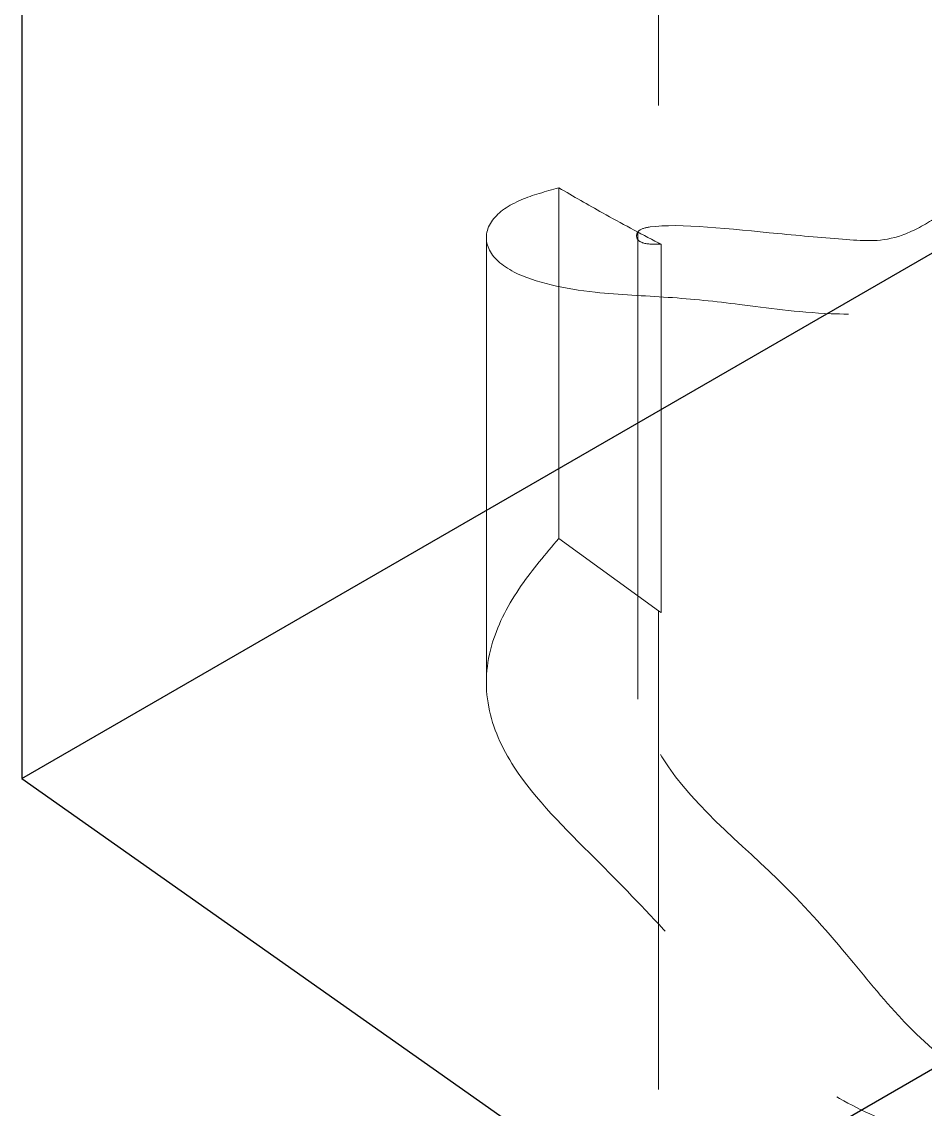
# Model space of a CAD drawing. Header units: millimetres. Extents: x 0 to 841, y 0 to 2287.
# Drawn here: x 608.285 to 610.681, y 222.338 to 225.224 of the extents above; entities that cross this region are included whole.
import ezdxf

# ---------------------------------------------------------------- set-up
doc = ezdxf.new("R2010")
doc.units = ezdxf.units.MM
doc.linetypes.add('HIDDEN', pattern=[1.905, 1.27, -0.635])

msp = doc.modelspace()

# ---------------------------------------------------------------- linework, layer by layer
at = {"color": 7, "linetype": 'Continuous', "lineweight": 25}
for p, q in [((608.285, 227.2466), (608.285, 223.2162)), ((608.285, 223.2162), (613.5712, 226.2679)), ((609.9735, 222.0258), (616.3374, 225.6997)), ((608.285, 223.2162), (609.9735, 222.0258))]:
    msp.add_line(p, q, dxfattribs=at)
at = {"color": 7, "linetype": 'HIDDEN', "lineweight": 18}
for p, q in [((609.9735, 226.2718), (609.9735, 224.6369)), ((609.7094, 224.7833), (609.7094, 223.853)), ((609.518, 224.651), (609.518, 223.4708)), ((609.9191, 224.666), (609.9191, 223.4267)), ((609.981, 224.6335), (609.981, 223.6564)), ((609.7094, 223.853), (609.9735, 223.6607)), ((609.9735, 223.6607), (609.9735, 222.0258))]:
    msp.add_line(p, q, dxfattribs=at)
for points, knots in [([(609.981, 224.6335), (609.9643, 224.6333), (609.9342, 224.6331), (609.9126, 224.6484), (609.9186, 224.6726), (610.003, 224.6931), (610.244, 224.665), (610.4628, 224.6465), (610.591, 224.6372), (610.7019, 224.6969), (610.7941, 224.7602), (610.8495, 224.8199), (610.8786, 224.8511)], [0, 0, 0, 0, 0.059051, 0.106137, 0.14919, 0.200818, 0.503348, 0.66512, 0.796711, 0.863295, 0.928368, 1, 1, 1, 1]), ([(609.7094, 224.7833), (609.6745, 224.7737), (609.6002, 224.7532), (609.5199, 224.6989), (609.5088, 224.6209), (609.5984, 224.541), (609.7923, 224.5017), (610.0027, 224.4947), (610.1955, 224.4746), (610.3853, 224.4458), (610.6159, 224.4488), (610.8177, 224.4939), (611.0115, 224.5695), (611.1132, 224.6498), (611.1614, 224.6879)], [0, 0, 0, 0, 0.0611078, 0.1301362, 0.2065419, 0.2794709, 0.4008532, 0.5009215, 0.6029414, 0.7194654, 0.7906149, 0.8609873, 0.9340836, 1, 1, 1, 1]), ([(609.9735, 224.6369), (609.9243, 224.663), (609.8364, 224.7097), (609.7482, 224.7608), (609.7094, 224.7833)], [0, 0, 0, 0, 0.559982, 1, 1, 1, 1]), ([(609.9735, 224.6369), (609.9749, 224.6363), (609.9774, 224.6351), (609.9799, 224.634), (609.981, 224.6335)], [0, 0, 0, 0, 0.56, 1, 1, 1, 1]), ([(609.7094, 223.853), (609.6745, 223.8117), (609.6002, 223.7239), (609.5199, 223.573), (609.5088, 223.4076), (609.5984, 223.2073), (609.7923, 223.0192), (610.0027, 222.8024), (610.1955, 222.5828), (610.3853, 222.3919), (610.6159, 222.287), (610.8177, 222.2316), (611.0115, 222.2211), (611.1132, 222.2327), (611.1614, 222.2382)], [0, 0, 0, 0, 0.061108, 0.130136, 0.206542, 0.279471, 0.400853, 0.500921, 0.602941, 0.719465, 0.790615, 0.860987, 0.934084, 1, 1, 1, 1]), ([(610.8786, 222.4015), (610.8495, 222.41), (610.7941, 222.4263), (610.7019, 222.4948), (610.591, 222.6021), (610.4628, 222.7647), (610.244, 223.009), (610.003, 223.1924), (609.9186, 223.4065), (609.9126, 223.4908), (609.9342, 223.5761), (609.9643, 223.6277), (609.981, 223.6564)], [0, 0, 0, 0, 0.0716325, 0.1367055, 0.2032889, 0.33488, 0.4966524, 0.7991821, 0.8508096, 0.8938628, 0.9409488, 1, 1, 1, 1]), ([(609.981, 223.6564), (609.9796, 223.6572), (609.9771, 223.6586), (609.9746, 223.6601), (609.9735, 223.6607)], [0, 0, 0, 0, 0.56, 1, 1, 1, 1])]:
    msp.add_open_spline(points, degree=3, knots=knots, dxfattribs=at)

doc.saveas('drawing.dxf')
